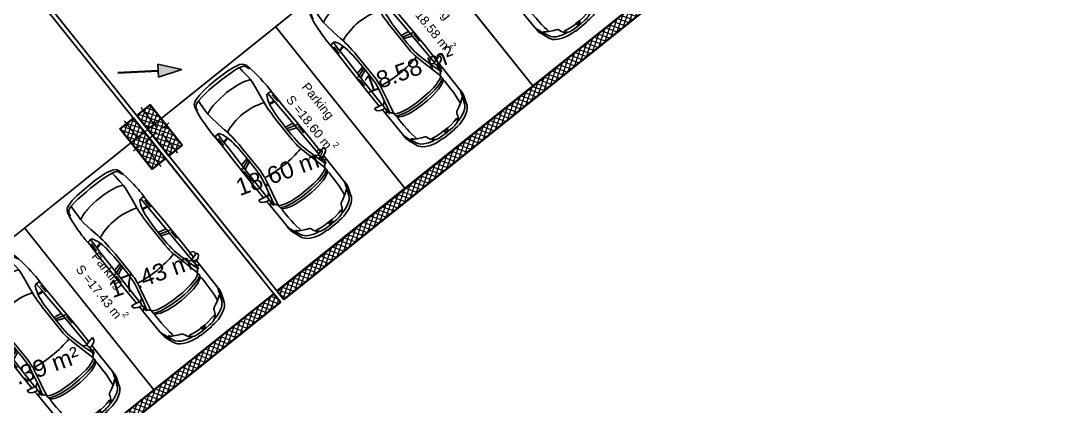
# Model space of a CAD drawing. Header units: metres. Extents: x 7511783 to 7512372, y 4692307 to 4692611.
# Drawn here: x 7511985.97 to 7512010.09, y 4692535.95 to 4692544.97 of the extents above; entities that cross this region are included whole.
import ezdxf

# ---------------------------------------------------------------- set-up
doc = ezdxf.new("R2010")
doc.units = ezdxf.units.M
doc.layers.get('0').update_dxf_attribs({"lineweight": 0})
for name, color, linetype, lineweight in [('A - Fill Zone_Pen_No__1', 7, 'Continuous', 0), ('A - Muret', 7, 'Continuous', 0), ('A - Muret_Pen_No__102', 254, 'Continuous', 0), ('A - Muret_Pen_No__7', 7, 'Continuous', 0), ('A - Shtyllat', 7, 'Continuous', 0), ('A - Shtyllat_Pen_No__1', 7, 'Continuous', 0), ('A - Shtyllat_Pen_No__7', 7, 'Continuous', 0), ('A -Polyline', 7, 'Continuous', 0), ('A -Polyline_Pen_No__1', 7, 'Continuous', 0), ('A -Polyline_Pen_No__48', 14, 'Continuous', 0), ('A -Polyline_Pen_No__8', 14, 'Continuous', 0), ('A1 - Bodrumi -1', 7, 'Continuous', 0), ('A1 - Bodrumi -1_Pen_No__42', 8, 'Continuous', 0), ('garazhat-netw', 1, 'Continuous', 0), ('Interior - Furniture _Pen_No__42', 8, 'Continuous', 0)]:
    doc.layers.add(name, color=color, linetype=linetype, lineweight=lineweight)
doc.styles.add('GENERATED_STYLE_1', font='arial.ttf')
doc.styles.get("Standard").update_dxf_attribs({"font": 'arial.ttf'})
pattern_1 = [(44.99999999999998, (0, 0), (-68.94290863686237, 68.94290863686243), []), (135.0000000000001, (0, 0), (68.94290863686219, 68.94290863686261), [])]

# ---------------------------------------------------------------- blocks, each defined once
blk = doc.blocks.new('Slab_4', base_point=(34583.08885707655, -54096.50522091701))
at = {"layer": 'A1 - Bodrumi -1_Pen_No__42', "color": 8, "linetype": 'Continuous', "lineweight": 25, "flags": 128}
blk.add_lwpolyline([(34583.08885707655, -54096.50522091701), (39036.49390857557, -73826.8491622882), (63168.79784286618, -68414.79881175431), (58723.04809055219, -48603.40321721155)], close=True, dxfattribs=at)
blk = doc.blocks.new('Slab_6', base_point=(63264.51523607764, -68393.3326743771))
at = {"layer": 'A1 - Bodrumi -1_Pen_No__42', "color": 8, "linetype": 'Continuous', "lineweight": 25, "flags": 128}
blk.add_lwpolyline([(63264.51523607764, -68393.3326743771), (83257.00457082294, -63909.70114019907), (75456.13369070938, -29146.91751099753, 0.0021919497620864), (57048.23205081843, -33332.54687322022), (60252.72529317138, -47612.63264707229), (58637.28843211705, -47925.70844958309), (58785.1422201114, -48589.27355840802), (58818.69832244765, -48581.63779186852)], format="xyb", close=True, dxfattribs=at)
blk = doc.blocks.new('Wall_52', base_point=(83257.00457082296, -63909.70114019907))
at = {"layer": 'A - Muret_Pen_No__102', "linetype": 'Continuous', "lineweight": 13}
h = blk.add_hatch(dxfattribs=at)
h.set_pattern_fill('CONCRETE_BLOCK', color=254, style=0, pattern_type=2)
h.set_pattern_definition(pattern_1)
h.paths.add_polyline_path([(82958.32441756949, -63720.47511161403), (63209.80767282041, -68149.39193870047), (63264.51523607764, -68393.3326743771), (83257.00457082296, -63909.70114019907)])
at = {"layer": 'A - Muret_Pen_No__7', "color": 7, "linetype": 'Continuous', "lineweight": 35, "flags": 128}
for points in [[(82958.32441756949, -63720.47511161403), (63209.80767282041, -68149.39193870047)], [(63264.51523607764, -68393.3326743771), (83257.00457082296, -63909.70114019907)], [(63209.80767282041, -68149.39193870047), (63264.51523607764, -68393.3326743771)]]:
    blk.add_lwpolyline(points, dxfattribs=at)
blk = doc.blocks.new('Wall_53', base_point=(63168.79784286618, -68414.79881175431))
at = {"layer": 'A - Muret_Pen_No__102', "linetype": 'Continuous', "lineweight": 13}
h = blk.add_hatch(dxfattribs=at)
h.set_pattern_fill('CONCRETE_BLOCK', color=254, style=0, pattern_type=2)
h.set_pattern_definition(pattern_1)
h.paths.add_polyline_path([(63114.09027960894, -68170.85807607768), (39225.82138494819, -73528.17971420319), (39036.49390857557, -73826.8491622882), (63168.79784286618, -68414.79881175431)])
at = {"layer": 'A - Muret_Pen_No__7', "color": 7, "linetype": 'Continuous', "lineweight": 35, "flags": 128}
for points in [[(63114.09027960894, -68170.85807607768), (39225.82138494819, -73528.17971420319)], [(63168.79784286618, -68414.79881175431), (63114.09027960894, -68170.85807607768)], [(39036.49390857557, -73826.8491622882), (63168.79784286618, -68414.79881175431)]]:
    blk.add_lwpolyline(points, dxfattribs=at)
blk = doc.blocks.new('Column_183', base_point=(62385.23196786706, -63561.83618331442))
at = {"layer": 'A - Shtyllat', "linetype": 'Continuous', "lineweight": 0}
h = blk.add_hatch(dxfattribs=at)
h.set_pattern_fill('CONCRETE_BLOCK', color=18, style=0, pattern_type=2)
h.set_pattern_definition(pattern_1)
h.paths.add_polyline_path([(62711.75380880545, -64103.48504317679), (62449.00381103377, -62932.60399086149), (62058.71012692868, -63020.18732345205), (62321.46012470035, -64191.06837576735)])
at = {"layer": 'A - Shtyllat_Pen_No__1', "color": 7, "linetype": 'Continuous', "lineweight": 13}
for p, q in [((62367.71530134895, -63483.77744649339), (62236.34030246311, -62898.33692033575)), ((62307.17323104604, -63579.35284983253), (62112.02638899349, -63623.14451612781)), ((62402.74863438518, -63639.89492013544), (62534.12363327101, -64225.33544629309)), ((62463.29070468808, -63544.31951679631), (62658.43754674063, -63500.52785050102))]:
    blk.add_line(p, q, dxfattribs=at)
blk.add_point((62385.23196786706, -63561.83618331442), dxfattribs=at)
at = {"layer": 'A - Shtyllat_Pen_No__7', "color": 7, "linetype": 'Continuous', "lineweight": 35, "flags": 128}
blk.add_lwpolyline([(62711.75380880545, -64103.48504317679), (62449.00381103377, -62932.60399086149), (62058.71012692868, -63020.18732345205), (62321.46012470035, -64191.06837576735)], close=True, dxfattribs=at)
blk = doc.blocks.new('Column_184', base_point=(61899.1814463854, -63670.90770102638))
at = {"layer": 'A - Shtyllat', "linetype": 'Continuous', "lineweight": 0}
h = blk.add_hatch(dxfattribs=at)
h.set_pattern_fill('CONCRETE_BLOCK', color=18, style=0, pattern_type=2)
h.set_pattern_definition(pattern_1)
h.paths.add_polyline_path([(62225.70328732379, -64212.55656088876), (61962.95328955212, -63041.67550857346), (61572.65960544702, -63129.25884116402), (61835.40960321869, -64300.13989347931)])
at = {"layer": 'A - Shtyllat_Pen_No__1', "color": 7, "linetype": 'Continuous', "lineweight": 13}
for p, q in [((61881.6647798673, -63592.84896420537), (61750.28978098146, -63007.40843804772)), ((61977.24018320642, -63653.39103450827), (62172.38702525897, -63609.59936821299)), ((61821.12270956438, -63688.4243675445), (61625.97586751183, -63732.21603383977)), ((61916.69811290352, -63748.9664378474), (62048.07311178935, -64334.40696400506))]:
    blk.add_line(p, q, dxfattribs=at)
blk.add_point((61899.1814463854, -63670.90770102638), dxfattribs=at)
at = {"layer": 'A - Shtyllat_Pen_No__7', "color": 7, "linetype": 'Continuous', "lineweight": 35, "flags": 128}
blk.add_lwpolyline([(62225.70328732379, -64212.55656088876), (61962.95328955212, -63041.67550857346), (61572.65960544702, -63129.25884116402), (61835.40960321869, -64300.13989347931)], close=True, dxfattribs=at)
blk = doc.blocks.new('Car 05 22')
at = {"layer": 'Interior - Furniture _Pen_No__42', "color": 8, "linetype": 'Continuous', "lineweight": 25}
for p, q in [((1961.117547741, 983.221158223), (1928.938242309, 983.221158223)), ((1928.938242309, 983.221158223), (1957.843908175, 858.0544967500001)), ((1996.903176747, 974.9060932165999), (1961.117547741, 983.221158223)), ((2026.89661068, 945.007687052), (1996.903176747, 974.9060932165999)), ((-757.6903274910002, 747.022066986), (-784.8200333720001, 721.8124613509999)), ((-706.3378894982, 775.7872218095), (-757.6903274910002, 747.022066986)), ((-701.0941271610001, 743.2591195180001), (-729.425104913, 716.3992494200002)), ((-585.227090103, 801.027979058), (-706.3378894982, 775.7872218095)), ((-664.8727541800001, 760.961322365), (-701.0941271610001, 743.2591195180001)), ((-626.571782751, 772.4860242179999), (-664.8727541800001, 760.961322365)), ((-594.8871138119998, 778.4895580349998), (-626.571782751, 772.4860242179999)), ((-483.1389679684001, 817.2581826864), (-585.227090103, 801.027979058)), ((-372.3345973750002, 830.229933465), (-483.1389679684001, 817.2581826864)), ((-251.752794228, 841.043733947), (-372.3345973750002, 830.229933465)), ((-168.2198443133, 844.6061713611999), (-251.752794228, 841.043733947)), ((-78.35772569479998, 850.6357850930001), (-168.2198443133, 844.6061713611999)), ((-24.036324899, 852.2918850640001), (-78.35772569479998, 850.6357850930001)), ((40.3182760438, 852.3336850629998), (-24.036324899, 852.2918850640001)), ((230.8030912739, 845.5192631063), (40.3182760438, 852.3336850629998)), ((124.560977278, 791.3967861309999), (129.0398444, 820.4687779309999)), ((125.693926866, 743.8968737240001), (124.560977278, 791.3967861309999)), ((327.3887276080001, 761.920895626), (125.394377448, 756.455747737)), ((132.429139117, 722.8048827370001), (125.693926866, 743.8968737240001)), ((129.0398444, 820.4687779309999), (138.886242882, 832.3883788069998)), ((138.886242882, 832.3883788069998), (165.168377873, 840.275885275)), ((165.168377873, 840.275885275), (194.733578306, 844.324685204)), ((194.733578306, 844.324685204), (230.803091274, 845.519263106)), ((210.873013229, 809.2317387879999), (418.0703055720001, 816.1926024380003)), ((400.0158099590001, 847.596806379), (230.8030912739, 845.5192631063)), ((521.9507803269998, 764.6728959719999), (327.3887276080001, 761.920895626)), ((355.2943663540001, 762.315609428), (339.1227247570001, 683.1192857359999)), ((373.4006373970002, 762.5717151969999), (357.2289958010001, 683.375391506)), ((590.7241636140001, 851.6786068920001), (400.0158099590001, 847.596806379)), ((813.627009446, 769.327996556), (521.9507803269998, 764.6728959719999)), ((856.5325990199999, 856.169707455), (590.7241636140001, 851.6786068920001)), ((1108.59023357, 773.98329714), (813.627009446, 769.327996556)), ((1129.8609284, 858.5331077519999), (856.5325990199999, 856.169707455)), ((1036.25651944, 772.8416796290002), (996.5002997029998, 578.7916468290002)), ((1041.96657906, 578.0240872360001), (1107.56627095, 773.967136299)), ((1173.32542975, 774.895061201), (1090.33970038, 577.89253068)), ((1115.14443198, 808.948201529), (1108.59023357, 773.98329714)), ((1108.59023357, 773.98329714), (1537.61805657, 780.025947399)), ((1119.51383092, 833.2672045809999), (1115.14443198, 808.948201529)), ((1120.16623076, 836.3248049650001), (1119.51383092, 833.2672045809999)), ((1120.69723063, 838.160005195), (1120.16623076, 836.3248049650001)), ((1129.8609284, 858.5331077519999), (1120.69723063, 838.160005195)), ((1536.1071561, 860.3802508980001), (1129.8609284, 858.5331077519999)), ((1162.63563846, 830.4777734580001), (1220.13025657, 829.0713745190002)), ((1220.13025657, 829.0713745190002), (1369.65750367, 831.489072695)), ((1957.843908175, 858.0544967500001), (1536.1071561, 860.3802508980001)), ((1537.61805657, 780.025611521), (1974.99295641, 786.0764425990001)), ((1939.15395607, 686.22492547), (1995.917261, 777.427813481)), ((1957.84390817, 858.0544967500001), (1977.22141076, 777.427813481)), ((1977.22141076, 777.427813481), (2019.59119012, 777.427813481)), ((2000.39650233, 701.591770694), (2213.53100788, 762.9814866290001)), ((2019.59119012, 777.427813481), (2044.48611622, 783.069509224)), ((2054.5732194, 897.577022836), (2026.89661068, 945.007687052)), ((2044.48611622, 783.069509224), (2063.35562216, 792.2740022800001)), ((2067.91700908, 857.6794056350001), (2054.5732194, 897.577022836)), ((2063.35562216, 792.2740022800001), (2070.42572439, 799.8521965630001)), ((2068.68333559, 787.696981005), (2065.39356605, 794.4584027669999)), ((2119.91703998, 857.4374531180001), (2067.91700908, 857.6794056350001)), ((2075.28112592, 835.6608695470001), (2067.91700908, 857.6794056350001)), ((2068.68333559, 787.696981005), (2148.02030692, 790.4828861469999)), ((2070.42572439, 799.8521965630001), (2075.2191259, 809.3983893609999)), ((2075.2191259, 809.3983893609999), (2075.28112592, 835.6608695470001)), ((2106.51930118, 732.1586113790001), (2148.02030692, 790.4828861469999)), ((2193.165590015, 856.4504063259001), (2119.91703998, 857.4374531180001)), ((2148.02030692, 790.4828861469999), (2166.81146925, 813.814537484)), ((2148.02030692, 790.4828861469999), (2205.61920777, 792.204186117)), ((2166.81146925, 813.814537484), (2182.27381684, 834.081841238)), ((2182.27381684, 834.081841238), (2193.16559002, 856.4504063260001)), ((2808.01466132, 852.5547640039999), (2193.165590015, 856.4504063259001)), ((2205.61920777, 792.204186117), (2227.21980808, 791.0038861380001)), ((2226.59190807, 769.8777067159999), (2213.53100788, 762.9814866290001)), ((2213.53100788, 762.9814866290001), (2238.34670825, 752.240186817)), ((2234.36910819, 773.9630864369999), (2226.59190807, 769.8828865080001)), ((2227.21980808, 791.0038861380001), (2232.61990816, 790.029986155)), ((2232.61990816, 790.029986155), (2237.93539134, 787.2871225249999)), ((2238.46067648, 776.864360243), (2234.36910819, 773.9630864369999)), ((2240.81890828, 784.03918626), (2237.93539134, 787.2871225249999)), ((2238.34670825, 752.240186817), (2258.53170854, 739.717487037)), ((2238.46067648, 776.864360243), (2240.85090828, 780.5209863219999)), ((2240.85090828, 780.5209863219999), (2240.81890828, 784.03918626)), ((2258.53170854, 739.717487037), (2269.0398087, 731.086787188)), ((2269.0398087, 731.086787188), (2278.83550884, 721.965087348)), ((2855.711363900001, 852.6327640009998), (2808.01466132, 852.5547640039999)), ((2808.01466132, 852.5547640039999), (2876.86636504, 843.317264394)), ((2891.44016583, 852.5287640049999), (2855.711363900001, 852.6327640009998)), ((2876.86636504, 843.317264394), (2954.16376923, 813.731165643)), ((2922.51356751, 852.034364026), (2891.44016583, 852.5287640049999)), ((2904.11849592, 832.8863289209997), (2905.06820589, 832.8379901159999)), ((2945.17226874, 849.4061641369999), (2922.51356751, 852.034364026)), ((2989.61447115, 839.6482645490003), (2945.17226874, 849.4061641369999)), ((2954.16376923, 813.731165643), (3075.78877375, 774.6896785450001)), ((3013.55027244, 833.064864827), (2989.61447115, 839.6482645490003)), ((3154.26138006, 782.5577669589998), (3013.55027244, 833.064864827)), ((3022.47491973, 758.305686711), (3023.66221975, 762.4851866380001)), ((3024.49924208, 753.7186598590001), (3022.47491973, 758.305686711)), ((3023.66221975, 762.4851866380001), (3034.64521991, 765.0503865930001)), ((3037.91041996, 743.452886971), (3024.49924208, 753.7186598590001)), ((3034.64521991, 765.0503865930001), (3046.93432009, 763.817386614)), ((3050.61522015, 730.6688871950001), (3037.91041996, 743.452886971)), ((3046.93432009, 763.817386614), (3060.9451203, 762.9292866300001)), ((3064.50712035, 714.6457874760001), (3050.61522015, 730.6688871950001)), ((3060.9451203, 762.9292866300001), (3089.85712072, 757.3861867269998)), ((3100.48402088, 763.1120866269999), (3075.78877375, 774.6896785450001)), ((3089.85712072, 757.3861867269998), (3108.43932099, 751.4304868319999)), ((3114.13862108, 753.3111867989999), (3100.48402088, 763.1120866269999)), ((3108.43932099, 751.4304868319999), (3122.8656212, 746.4359869189999)), ((3122.8656212, 746.4359869189999), (3114.13862108, 753.3111867989999)), ((3170.0706946, 726.5554905960001), (3122.8656212, 746.4359869189999)), ((3235.883818752, 747.6101556219), (3154.26138006, 782.5577669589998)), ((3211.69204952, 701.0151137130001), (3170.0706946, 726.5554905960001)), ((3269.07948628, 728.3294692490001), (3235.883818752, 747.6101556219)), ((3298.56678787, 705.6390702070001), (3269.07948628, 728.3294692490001)), ((-855.0523550635, 511.0116477078998), (-874.6778528530002, 344.9579771100001)), ((-815.0478655078, 667.7598955197002), (-855.0523550635, 511.0116477078998)), ((-784.8200333720001, 721.8124613509999), (-815.0478655078, 667.7598955197002)), ((-782.7621654889999, 510.027376359), (-794.5333543099999, 390.6265818930001)), ((-768.2719792499998, 602.2788720830002), (-782.764796709, 510.0106247469999)), ((-768.2719792499998, 602.2788720830002), (-750.577082573, 669.7773949330001)), ((-764.3441764490001, 617.261773195), (-665.728145997, 623.9546285630003)), ((-729.425104913, 716.3992494200002), (-750.577082573, 669.7773949330001)), ((-665.728145997, 623.9546285630003), (-500.877431885, 634.180288886)), ((-500.877431885, 634.180288886), (-383.0238853850001, 641.9613403830001)), ((-383.0238853850001, 641.9613403830001), (-274.220886173, 631.318400078)), ((-274.220886173, 631.318400078), (-56.404854203, 600.536895199)), ((-56.404854203, 600.536895199), (145.941775497, 566.5900898169999)), ((146.670770152, 710.6062742990001), (132.429139117, 722.8048827370001)), ((145.941775497, 566.5900898169999), (233.261172115, 552.312592089)), ((171.252864179, 696.6287725440001), (146.670770152, 710.6062742990001)), ((212.566754139, 676.5412700230002), (171.252864179, 696.6287725440001)), ((266.3151410770001, 654.566867265), (212.566754139, 676.5412700230002)), ((233.261172115, 552.312592089), (315.3092800730001, 541.359190513)), ((319.4903281550001, 636.426864989), (266.3151410770001, 654.566867265)), ((315.2936019620001, 541.3606176840001), (384.2945810830001, 535.0794906230001)), ((392.7088835140001, 617.8124267930001), (319.4903281550001, 636.426864989)), ((339.1227247570001, 683.1192857359999), (329.5580559370001, 633.8673348859999)), ((357.2289958010001, 683.375391506), (346.76505809, 629.492778784)), ((384.2815104790001, 535.080362318), (454.174320738, 530.4191213629999)), ((474.8166917820001, 607.1053878569999), (392.7088835140001, 617.8124267930001)), ((454.170282107, 530.4193907049998), (526.242583163, 526.2868907769997)), ((521.3449804749999, 601.6186871690002), (474.8166917820001, 607.1053878569999)), ((569.9935686519999, 596.8381865689998), (521.3449804749999, 601.6186871690002)), ((526.2331313149998, 526.2873073839999), (627.7018846490002, 521.814890855)), ((652.59274858, 590.9845858339997), (569.9935686519999, 596.8381865689998)), ((627.698546207, 521.8149872519999), (756.75876515, 518.0884218199999)), ((772.8388193580001, 584.9903850819998), (652.59274858, 590.9845858339997)), ((756.75876515, 518.0884218199999), (1322.62824821, 518.052230308)), ((907.2666866909999, 580.298084493), (772.8388193580001, 584.9903850819998)), ((1041.96657906, 578.0240872360001), (907.2666866909999, 580.298084493)), ((1227.79815085, 577.5186957939999), (1041.96657906, 578.0240872360001)), ((1316.09897866, 580.475793563), (1227.79815085, 577.5186957939999)), ((1403.02450604, 584.4121905939998), (1316.09897866, 580.475793563)), ((1322.62824821, 518.052230308), (1420.49779626, 521.652890858)), ((1483.8761315, 590.1361862749999), (1403.02450604, 584.4121905939998)), ((1420.49066257, 521.652523245), (1466.64156934, 524.030772681)), ((1466.62639694, 524.0299908169999), (1510.87647584, 527.594696836)), ((1562.00595611, 600.596478384), (1483.8761315, 590.1361862749999)), ((1510.85529759, 527.5929907539999), (1554.25309822, 533.0576906580001)), ((1554.25309822, 533.0576906580001), (1596.82961355, 540.969674969)), ((1730.35620914, 633.8338533080002), (1562.00595611, 600.596478384)), ((1597.28918852, 541.1774857889999), (1596.65116701, 540.8889849259999)), ((1610.72419049, 544.0665862469999), (1779.61280153, 581.7538898049997)), ((2000.39650233, 701.591770694), (1730.35620914, 633.8338533080002)), ((1779.61280153, 581.7538898049997), (1952.84760406, 621.338789111)), ((1952.84760406, 621.338789111), (2122.045506540001, 659.9572884350001)), ((2122.045506540001, 659.9572884350001), (2293.79610906, 697.6509877739999)), ((2278.83550884, 721.965087348), (2293.79610906, 697.6509877739999)), ((2293.79610906, 697.6509877739999), (2317.1870094, 700.7385877199999)), ((2293.79610906, 697.6386630720001), (2293.79610906, 697.6509877739999)), ((2317.1870094, 700.7385877199999), (2345.74280982, 702.7498876850001)), ((2355.134199750001, 639.912801441), (2317.1870094, 700.7385877199999)), ((2345.74280982, 702.7498876850001), (2378.929310310001, 702.0184876970001)), ((2379.77420337, 575.387091212), (2355.13301598, 639.9159014410001)), ((2410.10490185, 649.1086815510001), (2378.929310310001, 702.0184876970001)), ((2378.929310310001, 702.0184876970001), (2410.57231077, 694.2028878339999)), ((2397.334105950001, 514.2584815219999), (2379.77250853, 575.3929912130001)), ((2419.31580918, 395.7362626700001), (2397.33316008, 514.2635815229997)), ((2436.02871163, 583.2244924540001), (2410.10490185, 649.1086815510001)), ((2410.57231077, 694.2028878339999), (2410.58631694, 694.1782473540001)), ((2428.73881104, 681.7061880529999), (2410.57231077, 694.2028878339999)), ((2428.73881104, 681.7061880529999), (2457.25830016, 700.035535323)), ((2428.77597173, 681.700745325), (2428.73881104, 681.7061880529999)), ((2428.77597173, 681.700745325), (2456.66545813, 639.8418234830003)), ((2453.63941421, 521.616582688), (2436.02871163, 583.2244924540001)), ((2477.61661773, 401.0764635800001), (2453.63941421, 521.616582688)), ((2456.66545813, 639.8418234830003), (2487.236391870001, 574.2621729599999)), ((2457.25830016, 700.035535323), (2535.4819126, 697.9905877680001)), ((2487.236391870001, 574.2621729599999), (2491.79934275, 562.0052962960001)), ((2491.79994982, 562.0052962960001), (2517.90263133, 477.034766618)), ((2535.422612600001, 697.9916562040003), (2673.21491462, 695.5089878119999)), ((2535.46586986, 697.9894090810001), (2535.4819126, 697.988971943)), ((2673.21491462, 695.5089878119999), (2787.200816290001, 691.4809878819998)), ((2787.200816290001, 691.4809878819998), (2868.415817480001, 687.223087957)), ((2868.395882330001, 687.22488671), (2959.72331881, 678.984388101)), ((2959.72331881, 678.984388101), (2868.415817480001, 687.1969879569999)), ((2959.72331881, 678.984388101), (3047.2313201, 666.2002883250001)), ((3047.20992906, 666.2041971140001), (3100.00912087, 656.556188494)), ((3076.97452053, 697.807687771), (3064.50712035, 714.6457874760001)), ((3100.00912087, 656.556188494), (3076.97452053, 697.807687771)), ((3152.92075342, 553.873393456), (3100.00912087, 656.556188494)), ((3189.62073735, 475.569766106), (3152.92075342, 553.873393456)), ((3254.25934432, 663.1775183300001), (3211.69204952, 701.0151137130001)), ((3301.867263790001, 602.80900872), (3254.25934432, 663.1775183300001)), ((3337.33388997, 663.3806719909999), (3298.56678787, 705.6390702070001)), ((3301.867263790001, 602.80900872), (3346.015513130001, 501.4217980699999)), ((3374.49419199, 603.583974516), (3337.33388997, 663.3806719909999)), ((3346.015513130001, 501.4217980699999), (3374.297465860001, 419.557472908)), ((3418.40079436, 512.7439783509999), (3374.49419199, 603.583974516)), ((3457.47689648, 393.0984834030001), (3418.40079436, 512.7439783509999)), ((-874.6778528530002, 344.9579771100001), (-882.944054645, 194.680643518)), ((-802.4328468090001, 258.715288008), (-806.8131426489999, 124.936494209)), ((-794.5333543099999, 390.6265818930001), (-802.4328468090001, 258.715288008)), ((2433.73206705, 266.091642182), (2419.31580918, 395.7362626700001)), ((2441.61713002, 131.955220918), (2433.73181129, 266.093942182)), ((2493.88922012, 269.050242651), (2477.61661773, 401.0764635800001)), ((2503.10292147, 133.173421111), (2493.88922012, 269.050242651)), ((2517.90263133, 477.034766618), (2537.54372273, 384.0810341510001)), ((2537.54372273, 384.0810341510001), (2551.45611664, 285.6281997640001)), ((2551.45611664, 285.6281997640001), (2559.71041303, 193.693567653)), ((3199.39883308, 466.7584630290001), (3189.62073735, 475.569766106)), ((3220.69886845, 454.388540188), (3199.39883308, 466.7584630290001)), ((3256.10680826, 439.2417534179999), (3220.67662376, 454.4014587129999)), ((3288.390194130001, 425.101248479), (3256.10680826, 439.2417534179999)), ((3319.36158057, 408.41284265), (3288.390194130001, 425.101248479)), ((3353.46269085, 384.2512837760001), (3319.36158057, 408.41284265)), ((3321.23357975, 370.497229407), (3320.99727986, 362.132926485)), ((3320.99727986, 362.132926485), (3338.31527228, 276.8564967000001)), ((3324.654278260001, 377.297531782), (3321.23357975, 370.497229407)), ((3328.30797666, 379.591332583), (3324.654278260001, 377.297531782)), ((3338.468372210001, 379.4523325350001), (3328.30797666, 379.591332583)), ((3338.31527228, 276.8564967000001), (3351.882966340001, 172.661960307)), ((3363.640761200001, 357.811724976), (3338.468372210001, 379.4523325350001)), ((3377.182392130001, 359.9734848010001), (3353.46269085, 384.2512837760001)), ((3396.66521323, 315.8049103040001), (3363.640761200001, 357.811724976)), ((3391.09039087, 344.247647689), (3374.297465860001, 419.557472908)), ((3391.09039087, 344.247647689), (3377.182392130001, 359.9734848010001)), ((3408.0703938, 289.3779877820001), (3396.66521323, 315.8049103040001)), ((3408.0703938, 289.3779877820001), (3413.77629411, 267.259988716)), ((3413.77548775, 267.2641933500001), (3418.45445829, 242.866384828)), ((3418.452194370001, 242.878189745), (3424.044894670001, 200.723791525)), ((3468.34279707, 330.9338860280001), (3457.47689648, 393.0984834030001)), ((3474.4914974, 263.721088865), (3468.34279707, 330.9338860280001)), ((3478.33319761, 199.917191559), (3474.4914974, 263.721088865)), ((-882.944054645, 194.680643518), (-885.3767076889999, 0)), ((-885.3767076889999, 0), (-882.944054645, -194.680643518)), ((-806.8131426489999, 124.936494209), (-808.0470753050001, 0)), ((-806.8131426489999, -124.936494209), (-808.0470753050001, 1.477e-13)), ((2444.0197128, -0.0273000043277), (2441.61701245, 131.957220918)), ((2444.0197128, 0.0273000043271), (2441.61701245, -131.957220918)), ((2506.01959488, -3.86e-13), (2503.10292147, 133.173421111)), ((2559.71041303, 193.693567653), (2564.38081099, 101.185635342)), ((2564.38081099, 101.185635342), (2566.01761027, -0.00610000213065)), ((2564.38081099, -101.185635342), (2566.01761027, 0.00610000212997)), ((3351.882966340001, 172.661960307), (3358.343763510001, 75.87012649980001)), ((3353.95786543, 27.8932505984), (3358.343763510001, 75.87012649980001)), ((3353.95786543, 27.8932505984), (3353.95786543, -0.7649002671629999)), ((3353.95786543, -27.8932505984), (3353.95786543, 0.7649002671619999)), ((3370.89075802, 11.74110410089999), (3370.32315827, -0.7649002671629999)), ((3370.89075802, -11.74110410089999), (3370.32315827, 0.7649002671619999)), ((3372.49235732, 23.6550082622), (3370.89075802, 11.74110410089999)), ((3376.267285060001, 38.99395092400001), (3372.49235732, 23.6550082622)), ((3381.98685317, 46.5714162664), (3376.267285060001, 38.99395092400001)), ((3386.21005132, 48.3522168884), (3381.98685317, 46.5714162664)), ((3386.21005132, 48.3522168884), (3394.28954778, 48.3522168884)), ((3398.51284593, 46.5714162664), (3394.28954778, 48.3522168884)), ((3404.23226311, 38.99375151340001), (3398.51284593, 46.5714162664)), ((3404.23226311, 38.99375151340001), (3408.00714178, 23.6550082622)), ((3408.00714178, 23.6550082622), (3409.766541010001, 8.055102813469999)), ((3409.766541010001, 8.055102813469999), (3409.766541010001, -4.961e-13)), ((3424.044894670001, 200.723791525), (3427.72848251, 152.023715234)), ((3432.36383112, 39.98011396419999), (3427.72848251, 152.023715234)), ((3431.76949509, 57.3729975776), (3431.76949509, 56.7710829698)), ((3432.04453126, -0.0109000038072), (3432.36383112, 39.98011396419999)), ((3432.04453126, 0.0109000038063), (3432.36383112, -39.98011396419999)), ((3479.35651311, 164.9481933352), (3478.33319761, 199.917191559)), ((3489.519598210001, 164.9481933352), (3479.35651311, 164.9481933352)), ((3489.519598210001, -164.9481933352), (3489.519598210001, 164.9481933352)), ((-882.944054645, -194.680643518), (-874.6778528530002, -344.9579771100001)), ((-802.4328468090001, -258.715288008), (-806.8131426489999, -124.936494209)), ((2441.61713002, -131.955220918), (2433.73181129, -266.093942182)), ((2503.10292147, -133.173421111), (2493.88922012, -269.050242651)), ((2506.01959488, -2.78e-13), (2503.10292147, -133.173421111)), ((2551.45611664, -285.6281997640001), (2559.71041303, -193.693567653)), ((2559.71041303, -193.693567653), (2564.38081099, -101.185635342)), ((3338.31527228, -276.8564967000001), (3351.882966340001, -172.661960307)), ((3351.882966340001, -172.661960307), (3358.343763510001, -75.87012649980001)), ((3353.95786543, -27.8932505984), (3358.343763510001, -75.87012649980001)), ((3372.49235732, -23.6550082622), (3370.89075802, -11.74110410089999)), ((3376.267285060001, -38.99395092400001), (3372.49235732, -23.6550082622)), ((3381.98685317, -46.5714162664), (3376.267285060001, -38.99395092400001)), ((3386.21005132, -48.3522168884), (3381.98685317, -46.5714162664)), ((3386.21005132, -48.3522168884), (3394.28954778, -48.3522168884)), ((3398.51284593, -46.5714162664), (3394.28954778, -48.3522168884)), ((3404.23226311, -38.99375151340001), (3398.51284593, -46.5714162664)), ((3404.23226311, -38.99375151340001), (3408.00714178, -23.6550082622)), ((3408.00714178, -23.6550082622), (3409.766541010001, -8.055102813469999)), ((3409.766541010001, -8.055102813469999), (3409.766541010001, -3.892e-13)), ((3418.452194370001, -242.878189745), (3424.044894670001, -200.723791525)), ((3424.044894670001, -200.723791525), (3427.72848251, -152.023715234)), ((3432.36383112, -39.98011396419999), (3427.72848251, -152.023715234)), ((3431.76949509, -57.3729975776), (3431.76949509, -56.7710829698)), ((3474.4914974, -263.721088865), (3478.33319761, -199.917191559)), ((3478.33319761, -199.917191559), (3479.35651311, -164.9481933352)), ((3479.35651311, -164.9481933352), (3489.519598210001, -164.9481933352)), ((-874.6778528530002, -344.9579771100001), (-855.0523550635, -511.0116477078998)), ((-794.5333543099999, -390.6265818930001), (-802.4328468090001, -258.715288008)), ((-782.7621654889999, -510.027376359), (-794.5333543099999, -390.6265818930001)), ((2419.31580918, -395.7362626700001), (2397.33316008, -514.2635815229997)), ((2433.73206705, -266.091642182), (2419.31580918, -395.7362626700001)), ((2477.61661773, -401.0764635800001), (2453.63941421, -521.616582688)), ((2493.88922012, -269.050242651), (2477.61661773, -401.0764635800001)), ((2491.79994982, -562.0052962960001), (2517.90263133, -477.034766618)), ((2517.90263133, -477.034766618), (2537.54372273, -384.0810341510001)), ((2537.54372273, -384.0810341510001), (2551.45611664, -285.6281997640001)), ((3189.62073735, -475.569766106), (3152.92075342, -553.873393456)), ((3199.39883308, -466.7584630290001), (3189.62073735, -475.569766106)), ((3220.69886845, -454.388540188), (3199.39883308, -466.7584630290001)), ((3256.10680826, -439.2417534179999), (3220.67662376, -454.4014587129999)), ((3288.390194130001, -425.101248479), (3256.10680826, -439.2417534179999)), ((3319.36158057, -408.41284265), (3288.390194130001, -425.101248479)), ((3353.46269085, -384.2512837760001), (3319.36158057, -408.41284265)), ((3320.99727986, -362.132926485), (3338.31527228, -276.8564967000001)), ((3321.23357975, -370.497229407), (3320.99727986, -362.132926485)), ((3324.654278260001, -377.297531782), (3321.23357975, -370.497229407)), ((3328.30797666, -379.591332583), (3324.654278260001, -377.297531782)), ((3338.468372210001, -379.4523325350001), (3328.30797666, -379.591332583)), ((3363.640761200001, -357.811724976), (3338.468372210001, -379.4523325350001)), ((3346.015513130001, -501.4217980699999), (3374.297465860001, -419.557472908)), ((3377.182392130001, -359.9734848010001), (3353.46269085, -384.2512837760001)), ((3396.66521323, -315.8049103040001), (3363.640761200001, -357.811724976)), ((3391.09039087, -344.247647689), (3374.297465860001, -419.557472908)), ((3391.09039087, -344.247647689), (3377.182392130001, -359.9734848010001)), ((3408.0703938, -289.3779877820001), (3396.66521323, -315.8049103040001)), ((3408.0703938, -289.3779877820001), (3413.77629411, -267.259988716)), ((3413.77548775, -267.2641933500001), (3418.45445829, -242.866384828)), ((3418.40079436, -512.7439783509999), (3457.47689648, -393.0984834030001)), ((3457.47689648, -393.0984834030001), (3468.34279707, -330.9338860280001)), ((3468.34279707, -330.9338860280001), (3474.4914974, -263.721088865)), ((-855.0523550635, -511.0116477078998), (-815.0478655078, -667.7598955197002)), ((-815.0478655078, -667.7598955197002), (-784.8200333720001, -721.8124613509999)), ((-784.8200333720001, -721.8124613509999), (-757.6903274910002, -747.022066986)), ((-768.2719792499998, -602.2788720830002), (-782.764796709, -510.0106247469999)), ((-768.2719792499998, -602.2788720830002), (-750.577082573, -669.7773949330001)), ((-764.3441764490001, -617.261773195), (-665.728145997, -623.9546285630003)), ((-729.425104913, -716.3992494200002), (-750.577082573, -669.7773949330001)), ((-701.0941271610001, -743.2591195180001), (-729.425104913, -716.3992494200002)), ((-665.728145997, -623.9546285630003), (-500.877431885, -634.180288886)), ((-500.877431885, -634.180288886), (-383.0238853850001, -641.9613403830001)), ((-383.0238853850001, -641.9613403830001), (-274.220886173, -631.318400078)), ((-274.220886173, -631.318400078), (-56.404854203, -600.536895199)), ((-56.404854203, -600.536895199), (145.941775497, -566.5900898169999)), ((132.429139117, -722.8048827370001), (125.693926866, -743.8968737240001)), ((146.670770152, -710.6062742990001), (132.429139117, -722.8048827370001)), ((145.941775497, -566.5900898169999), (233.261172115, -552.312592089)), ((171.252864179, -696.6287725440001), (146.670770152, -710.6062742990001)), ((212.566754139, -676.5412700230002), (171.252864179, -696.6287725440001)), ((266.3151410770001, -654.566867265), (212.566754139, -676.5412700230002)), ((233.261172115, -552.312592089), (315.3092800730001, -541.359190513)), ((319.4903281550001, -636.426864989), (266.3151410770001, -654.566867265)), ((315.2936019620001, -541.3606176840001), (384.2945810830001, -535.0794906230001)), ((392.7088835140001, -617.8124267930001), (319.4903281550001, -636.426864989)), ((339.1227247570001, -683.1192857359999), (329.5580559370001, -633.8673348859999)), ((355.2943663540001, -762.315609428), (339.1227247570001, -683.1192857359999)), ((357.2289958010001, -683.375391506), (346.76505809, -629.492778784)), ((373.4006373970002, -762.5717151969999), (357.2289958010001, -683.375391506)), ((384.2815104790001, -535.080362318), (454.174320738, -530.4191213629999)), ((474.8166917820001, -607.1053878569999), (392.7088835140001, -617.8124267930001)), ((454.170282107, -530.4193907049998), (526.242583163, -526.2868907769997)), ((521.3449804749999, -601.6186871690002), (474.8166917820001, -607.1053878569999)), ((569.9935686519999, -596.8381865689998), (521.3449804749999, -601.6186871690002)), ((526.2331313149998, -526.2873073839999), (627.7018846490002, -521.814890855)), ((652.59274858, -590.9845858339997), (569.9935686519999, -596.8381865689998)), ((627.698546207, -521.8149872519999), (756.75876515, -518.0884218199999)), ((772.8388193580001, -584.9903850819998), (652.59274858, -590.9845858339997)), ((756.75876515, -518.0884218199999), (1322.62824821, -518.052230308)), ((907.2666866909999, -580.298084493), (772.8388193580001, -584.9903850819998)), ((1041.96657906, -578.0240872360001), (907.2666866909999, -580.298084493)), ((1036.25651944, -772.8416796290002), (996.5002997029998, -578.7916468290002)), ((1227.79815085, -577.5186957939999), (1041.96657906, -578.0240872360001)), ((1041.96657906, -578.0240872360001), (1107.56627095, -773.967136299)), ((1173.32542975, -774.895061201), (1090.33970038, -577.89253068)), ((1316.09897866, -580.475793563), (1227.79815085, -577.5186957939999)), ((1403.02450604, -584.4121905939998), (1316.09897866, -580.475793563)), ((1322.62824821, -518.052230308), (1420.49779626, -521.652890858)), ((1483.8761315, -590.1361862749999), (1403.02450604, -584.4121905939998)), ((1420.49066257, -521.652523245), (1466.64156934, -524.030772681)), ((1466.62639694, -524.0299908169999), (1510.87647584, -527.594696836)), ((1562.00595611, -600.596478384), (1483.8761315, -590.1361862749999)), ((1510.85529759, -527.5929907539999), (1554.25309822, -533.0576906580001)), ((1554.25309822, -533.0576906580001), (1596.82961355, -540.969674969)), ((1730.35620914, -633.8338533080002), (1562.00595611, -600.596478384)), ((1597.28918852, -541.1774857889999), (1596.65116701, -540.8889849259999)), ((1610.72419049, -544.0665862469999), (1779.61280153, -581.7538898049997)), ((2000.39650233, -701.591770694), (1730.35620914, -633.8338533080002)), ((1779.61280153, -581.7538898049997), (1952.84760406, -621.338789111)), ((1939.15395607, -686.22492547), (1995.917261, -777.427813481)), ((1952.84760406, -621.338789111), (2122.045506540001, -659.9572884350001)), ((2000.39650233, -701.591770694), (2213.53100788, -762.9814866290001)), ((2122.045506540001, -659.9572884350001), (2293.79610906, -697.6509877739999)), ((2269.0398087, -731.086787188), (2278.83550884, -721.965087348)), ((2278.83550884, -721.965087348), (2293.79610906, -697.6509877739999)), ((2293.79610906, -697.6386630720001), (2293.79610906, -697.6509877739999)), ((2293.79610906, -697.6509877739999), (2317.1870094, -700.7385877199999)), ((2355.134199750001, -639.912801441), (2317.1870094, -700.7385877199999)), ((2317.1870094, -700.7385877199999), (2345.74280982, -702.7498876850001)), ((2345.74280982, -702.7498876850001), (2378.929310310001, -702.0184876970001)), ((2379.77420337, -575.387091212), (2355.13301598, -639.9159014410001)), ((2410.10490185, -649.1086815510001), (2378.929310310001, -702.0184876970001)), ((2378.929310310001, -702.0184876970001), (2410.57231077, -694.2028878339999)), ((2397.334105950001, -514.2584815219999), (2379.77250853, -575.3929912130001)), ((2436.02871163, -583.2244924540001), (2410.10490185, -649.1086815510001)), ((2428.73881104, -681.7061880529999), (2410.57231077, -694.2028878339999)), ((2410.57231077, -694.2028878339999), (2410.58631694, -694.1782473540001)), ((2428.77597173, -681.700745325), (2428.73881104, -681.7061880529999)), ((2428.73881104, -681.7061880529999), (2457.25830016, -700.035535323)), ((2428.77597173, -681.700745325), (2456.66545813, -639.8418234830003)), ((2453.63941421, -521.616582688), (2436.02871163, -583.2244924540001)), ((2456.66545813, -639.8418234830003), (2487.236391870001, -574.2621729599999)), ((2457.25830016, -700.035535323), (2535.4819126, -697.9905877680001)), ((2487.236391870001, -574.2621729599999), (2491.79934275, -562.0052962960001)), ((2535.422612600001, -697.9916562040003), (2673.21491462, -695.5089878119999)), ((2535.46586986, -697.9894090810001), (2535.4819126, -697.988971943)), ((2673.21491462, -695.5089878119999), (2787.200816290001, -691.4809878819998)), ((2787.200816290001, -691.4809878819998), (2868.415817480001, -687.223087957)), ((2868.395882330001, -687.22488671), (2959.72331881, -678.984388101)), ((2959.72331881, -678.984388101), (2868.415817480001, -687.1969879569999)), ((2959.72331881, -678.984388101), (3047.2313201, -666.2002883250001)), ((3047.20992906, -666.2041971140001), (3100.00912087, -656.556188494)), ((3064.50712035, -714.6457874760001), (3050.61522015, -730.6688871950001)), ((3076.97452053, -697.807687771), (3064.50712035, -714.6457874760001)), ((3100.00912087, -656.556188494), (3076.97452053, -697.807687771)), ((3152.92075342, -553.873393456), (3100.00912087, -656.556188494)), ((3211.69204952, -701.0151137130001), (3170.0706946, -726.5554905960001)), ((3254.25934432, -663.1775183300001), (3211.69204952, -701.0151137130001)), ((3301.867263790001, -602.80900872), (3254.25934432, -663.1775183300001)), ((3269.07948628, -728.3294692490001), (3298.56678787, -705.6390702070001)), ((3298.56678787, -705.6390702070001), (3337.33388997, -663.3806719909999)), ((3301.867263790001, -602.80900872), (3346.015513130001, -501.4217980699999)), ((3337.33388997, -663.3806719909999), (3374.49419199, -603.583974516)), ((3374.49419199, -603.583974516), (3418.40079436, -512.7439783509999)), ((-757.6903274910002, -747.022066986), (-706.3378894982, -775.7872218095)), ((-706.3378894982, -775.7872218095), (-585.227090103, -801.027979058)), ((-664.8727541800001, -760.961322365), (-701.0941271610001, -743.2591195180001)), ((-626.571782751, -772.4860242179999), (-664.8727541800001, -760.961322365)), ((-594.8871138119998, -778.4895580349998), (-626.571782751, -772.4860242179999)), ((-585.227090103, -801.027979058), (-483.149337101, -817.256968783)), ((-483.149337101, -817.256968783), (-372.3345973750002, -830.229933465)), ((-372.3345973750002, -830.229933465), (-251.752794228, -841.043733947)), ((-251.752794228, -841.043733947), (-168.2198443133, -844.6061713611999)), ((-168.2198443133, -844.6061713611999), (-78.35772569479998, -850.6357850930001)), ((-78.35772569479998, -850.6357850930001), (-24.036324899, -852.2918850640001)), ((-24.036324899, -852.2918850640001), (40.3182760438, -852.3336850629998)), ((40.3182760438, -852.3336850629998), (230.8030912739, -845.5192631063)), ((125.693926866, -743.8968737240001), (124.560977278, -791.3967861309999)), ((124.560977278, -791.3967861309999), (129.0398444, -820.4687779309999)), ((327.3887276080001, -761.920895626), (125.394377448, -756.455747737)), ((129.0398444, -820.4687779309999), (138.886242882, -832.3883788069998)), ((138.886242882, -832.3883788069998), (165.168377873, -840.275885275)), ((165.168377873, -840.275885275), (194.733578306, -844.324685204)), ((194.733578306, -844.324685204), (230.803091274, -845.519263106)), ((210.873013229, -809.2317387879999), (418.0703055720001, -816.1926024380003)), ((230.8030912739, -845.5192631063), (400.0158099590001, -847.596806379)), ((521.9507803269998, -764.6728959719999), (327.3887276080001, -761.920895626)), ((400.0158099590001, -847.596806379), (590.7241636140001, -851.6786068920001)), ((813.627009446, -769.327996556), (521.9507803269998, -764.6728959719999)), ((590.7241636140001, -851.6786068920001), (856.5325990199999, -856.169707455)), ((1108.59023357, -773.98329714), (813.627009446, -769.327996556)), ((856.5325990199999, -856.169707455), (1129.8609284, -858.5331077519999)), ((1108.59023357, -773.98329714), (1537.61805657, -780.025947399)), ((1115.14443198, -808.948201529), (1108.59023357, -773.98329714)), ((1119.51383092, -833.2672045809999), (1115.14443198, -808.948201529)), ((1120.16623076, -836.3248049650001), (1119.51383092, -833.2672045809999)), ((1120.69723063, -838.160005195), (1120.16623076, -836.3248049650001)), ((1129.8609284, -858.5331077519999), (1120.69723063, -838.160005195)), ((1129.8609284, -858.5331077519999), (1536.1071561, -860.3802508980001)), ((1162.63563846, -830.4777734580001), (1220.13025657, -829.0713745190002)), ((1220.13025657, -829.0713745190002), (1369.65750367, -831.489072695)), ((1536.1071561, -860.3802508980001), (1957.84390817, -858.0544967500001)), ((1537.61805657, -780.025611521), (1974.99295641, -786.0764425990001)), ((1957.84390817, -858.0544967500001), (1928.938242309, -983.221158223)), ((1957.84390817, -858.0544967500001), (1977.22141076, -777.427813481)), ((1977.22141076, -777.427813481), (2019.59119012, -777.427813481)), ((1996.903176747, -974.9060932165999), (2026.89661068, -945.007687052)), ((2019.59119012, -777.427813481), (2044.48611622, -783.069509224)), ((2026.89661068, -945.007687052), (2054.5732194, -897.577022836)), ((2044.48611622, -783.069509224), (2063.35562216, -792.2740022800001)), ((2054.5732194, -897.577022836), (2067.917009081, -857.6794056350001)), ((2063.35562216, -792.2740022800001), (2070.42572439, -799.8521965630001)), ((2068.68333559, -787.696981005), (2065.39356605, -794.4584027669999)), ((2075.28112592, -835.6608695470001), (2067.91700908, -857.6794056350001)), ((2067.917009081, -857.6794056350001), (2119.91703998, -857.4374531180001)), ((2068.68333559, -787.696981005), (2148.02030692, -790.4828861469999)), ((2070.42572439, -799.8521965630001), (2075.2191259, -809.3983893609999)), ((2075.2191259, -809.3983893609999), (2075.28112592, -835.6608695470001)), ((2106.51930118, -732.1586113790001), (2148.02030692, -790.4828861469999)), ((2119.91703998, -857.4374531180001), (2193.165590015, -856.4504063259001)), ((2148.02030692, -790.4828861469999), (2166.81146925, -813.814537484)), ((2148.02030692, -790.4828861469999), (2205.61920777, -792.204186117)), ((2166.81146925, -813.814537484), (2182.27381684, -834.081841238)), ((2182.27381684, -834.081841238), (2193.16559002, -856.4504063260001)), ((2193.165590015, -856.4504063259001), (2808.01466132, -852.5547640039999)), ((2205.61920777, -792.204186117), (2227.21980808, -791.0038861380001)), ((2213.53100788, -762.9814866290001), (2238.34670825, -752.240186817)), ((2226.59190807, -769.8777067159999), (2213.53100788, -762.9814866290001)), ((2234.36910819, -773.9630864369999), (2226.59190807, -769.8828865080001)), ((2227.21980808, -791.0038861380001), (2232.61990816, -790.029986155)), ((2232.61990816, -790.029986155), (2237.93539134, -787.2871225249999)), ((2238.46067648, -776.864360243), (2234.36910819, -773.9630864369999)), ((2240.81890828, -784.03918626), (2237.93539134, -787.2871225249999)), ((2238.34670825, -752.240186817), (2258.53170854, -739.717487037)), ((2238.46067648, -776.864360243), (2240.85090828, -780.5209863219999)), ((2240.85090828, -780.5209863219999), (2240.81890828, -784.03918626)), ((2258.53170854, -739.717487037), (2269.0398087, -731.086787188)), ((2808.01466132, -852.5547640039999), (2876.86636504, -843.317264394)), ((2808.01466132, -852.5547640039999), (2855.711363900001, -852.6327640009998)), ((2855.711363900001, -852.6327640009998), (2891.44016583, -852.5287640049999)), ((2876.86636504, -843.317264394), (2954.16376923, -813.731165643)), ((2891.44016583, -852.5287640049999), (2922.51356751, -852.034364026)), ((2922.51356751, -852.034364026), (2945.17226874, -849.4061641369999)), ((2945.17226874, -849.4061641369999), (2989.61447115, -839.6482645490003)), ((2954.16376923, -813.731165643), (3075.78877375, -774.6896785450001)), ((2989.61447115, -839.6482645490003), (3013.55027244, -833.064864827)), ((3013.55027244, -833.064864827), (3154.26138006, -782.5577669589998)), ((3024.49924208, -753.7186598590001), (3022.47491973, -758.305686711)), ((3022.47491973, -758.305686711), (3023.66221975, -762.4851866380001)), ((3023.66221975, -762.4851866380001), (3034.64521991, -765.0503865930001)), ((3037.91041996, -743.452886971), (3024.49924208, -753.7186598590001)), ((3034.64521991, -765.0503865930001), (3046.93432009, -763.817386614)), ((3050.61522015, -730.6688871950001), (3037.91041996, -743.452886971)), ((3046.93432009, -763.817386614), (3060.9451203, -762.9292866300001)), ((3060.9451203, -762.9292866300001), (3089.85712072, -757.3861867269998)), ((3100.48402088, -763.1120866269999), (3075.78877375, -774.6896785450001)), ((3089.85712072, -757.3861867269998), (3108.43932099, -751.4304868319999)), ((3114.13862108, -753.3111867989999), (3100.48402088, -763.1120866269999)), ((3108.43932099, -751.4304868319999), (3122.8656212, -746.4359869189999)), ((3122.8656212, -746.4359869189999), (3114.13862108, -753.3111867989999)), ((3170.0706946, -726.5554905960001), (3122.8656212, -746.4359869189999)), ((3154.26138006, -782.5577669589998), (3235.883818752, -747.6101556219)), ((3235.883818752, -747.6101556219), (3269.07948628, -728.3294692490001)), ((1928.938242309, -983.221158223), (1961.117547741, -983.221158223)), ((1961.117547741, -983.221158223), (1996.903176747, -974.9060932165999))]:
    blk.add_line(p, q, dxfattribs=at)
for centre, radius, start, end in [((492.8743121958, 217.6762888661), 973.2499460395999, 154.1544541405, 170.9117329646), ((1649.811844864, 0), 1520.416064058, 158.6992078, 201.3007921999999), ((-1245.217819199, 0), 2907.303426369, 349.2141992177, 10.78580078235), ((1856.361619248, -1.736472437241999), 2353.963924674, 170.8803955853, 189.9222862500999), ((492.8743121958, -217.6762888661), 973.2499460395999, 191.230533967, 205.8455458595)]:
    blk.add_arc(centre, radius, start, end, dxfattribs=at)
blk = doc.blocks.new('Polyline_9', base_point=(7823.684973554394, -22321.62096852236))
at = {"layer": 'A -Polyline_Pen_No__48', "linetype": 'Continuous', "lineweight": 25}
blk.add_hatch(color=14, dxfattribs=at).paths.add_polyline_path([(9201.695185908922, -22914.14763850998), (8746.667551605913, -22555.2127014018), (8628.162217608387, -22830.8147438727)])
at = {"layer": 'A -Polyline_Pen_No__48', "color": 14, "linetype": 'Continuous', "lineweight": 25}
for p, q in [((8628.162217608387, -22830.8147438727), (8746.667551605913, -22555.2127014018)), ((9201.695185908922, -22914.14763850998), (8746.667551605913, -22555.2127014018)), ((9201.695185908922, -22914.14763850998), (8628.162217608387, -22830.8147438727))]:
    blk.add_line(p, q, dxfattribs=at)
at = {"layer": 'A -Polyline_Pen_No__8', "color": 14, "linetype": 'Continuous', "lineweight": 35, "flags": 128}
blk.add_lwpolyline([(7823.684973554394, -22321.62096852236), (8687.414884607151, -22693.01372263725)], dxfattribs=at)

msp = doc.modelspace()

# ---------------------------------------------------------------- linework, layer by layer
for points in [[(7511994.921692875, 4692547.233300097), (7511997.42231161, 4692549.230024319), (7512000.453455877, 4692545.444769094), (7511997.952948424, 4692543.447905936), (7511994.921692875, 4692547.233300097)], [(7511991.93263616, 4692544.833032332), (7511994.921692875, 4692547.233300097), (7511997.952948424, 4692543.447905936), (7511994.96092502, 4692541.051342103), (7511991.93263616, 4692544.833032332)], [(7511988.935619072, 4692542.432551603), (7511991.93263616, 4692544.833032332), (7511994.96092502, 4692541.051342103), (7511991.963909113, 4692538.650779351), (7511988.935619072, 4692542.432551603)], [(7511986.05455518, 4692540.124944357), (7511988.859055547, 4692542.371227538), (7511991.89185136, 4692538.583758985), (7511989.087130005, 4692536.33790307), (7511986.05455518, 4692540.124944357)], [(7511983.256446909, 4692537.883780966), (7511986.05455518, 4692540.124944357), (7511989.087130005, 4692536.33790307), (7511986.288727387, 4692534.09710683), (7511983.256446909, 4692537.883780966)]]:
    msp.add_lwpolyline(points, close=True)
at = {"layer": 'A -Polyline_Pen_No__1', "color": 7, "linetype": 'Continuous', "lineweight": 13}
msp.add_lwpolyline([(7511969.876201952, 4692527.166784963), (7511999.678525314, 4692551.03715366, 0.4142135623730928), (7511999.709596161, 4692551.318284595), (7511980.077756172, 4692575.828775027)], format="xyb", dxfattribs=at)
for points in [[(7511995.42181305, 4692546.608896535), (7511997.952948424, 4692543.447905936)], [(7511991.93263616, 4692544.833032332), (7511994.96092502, 4692541.051342103)], [(7511989.360715989, 4692541.744749584), (7511991.89185136, 4692538.583758985)], [(7511989.432773741, 4692541.81176995), (7511991.963909113, 4692538.650779351)], [(7511986.05455518, 4692540.124944357), (7511989.087130005, 4692536.33790307)]]:
    msp.add_lwpolyline(points, dxfattribs=at)
at = {"layer": 'garazhat-netw', "color": 1, "linetype": 'Continuous', "lineweight": 0}
for p, q in [((7511991.93263616, 4692544.833032332), (7511994.921692875, 4692547.233300097)), ((7511994.921692875, 4692547.233300097), (7511997.952948424, 4692543.447905936)), ((7511997.952948424, 4692543.447905936), (7511994.921692875, 4692547.233300097)), ((7512000.453455876, 4692545.444769094), (7511997.952948424, 4692543.447905936)), ((7511988.935619072, 4692542.432551603), (7511991.93263616, 4692544.833032332)), ((7511991.93263616, 4692544.833032332), (7511994.96092502, 4692541.051342103)), ((7511994.96092502, 4692541.051342103), (7511991.93263616, 4692544.833032332)), ((7511997.952948424, 4692543.447905936), (7511994.96092502, 4692541.051342103)), ((7511986.05455518, 4692540.124944357), (7511988.859055545, 4692542.371227538)), ((7511988.859055545, 4692542.371227538), (7511991.891851362, 4692538.583758985)), ((7511991.963909111, 4692538.650779351), (7511988.935619072, 4692542.432551603)), ((7511994.96092502, 4692541.051342103), (7511991.963909111, 4692538.650779351)), ((7511983.256446909, 4692537.883780966), (7511986.05455518, 4692540.124944357)), ((7511986.05455518, 4692540.124944357), (7511989.087130005, 4692536.33790307)), ((7511989.087130005, 4692536.33790307), (7511986.05455518, 4692540.124944357)), ((7511991.891851362, 4692538.583758985), (7511989.087130005, 4692536.33790307)), ((7511989.087130005, 4692536.33790307), (7511986.288727388, 4692534.09710683))]:
    msp.add_line(p, q, dxfattribs=at)

# ---------------------------------------------------------------- block references
at = {"layer": 'A - Muret', "color": 7, "lineweight": 35, "xscale": 0.001, "yscale": 0.001, "zscale": 0.001, "rotation": 26.04535599708318}
for name, p in [('Wall_52', (7512008.118702075, 4692551.256994727)), ('Wall_53', (7511992.048627696, 4692538.389024256))]:
    msp.add_blockref(name, p, dxfattribs=at)
at = {"layer": 'A - Shtyllat', "color": 7, "lineweight": 35, "xscale": 0.001, "yscale": 0.001, "zscale": 0.001, "rotation": 26.04535599708318}
for name, p in [('Column_183', (7511989.213784499, 4692542.405102667)), ('Column_184', (7511988.824985385, 4692542.093691436))]:
    msp.add_blockref(name, p, dxfattribs=at)
at = {"layer": 'A -Polyline', "color": 14, "linetype": 'Continuous', "lineweight": 35, "xscale": 0.001, "yscale": 0.001, "zscale": 0.001, "rotation": 26.04535599708318}
msp.add_blockref('Polyline_9', (7511988.242619098, 4692543.753314428), dxfattribs=at)
at = {"layer": 'A1 - Bodrumi -1', "color": 8, "linetype": 'Continuous', "lineweight": 25, "xscale": 0.001, "yscale": 0.001, "zscale": 0.001, "rotation": 26.04535599708318}
for name, p in [('Slab_6', (7511992.125199271, 4692538.450338269)), ('Slab_4', (7511960.078978285, 4692538.701763817))]:
    msp.add_blockref(name, p, dxfattribs=at)
at = {"layer": 'Interior - Furniture _Pen_No__42', "color": 8, "linetype": 'Continuous', "lineweight": 25, "xscale": -0.001, "yscale": 0.001, "rotation": 129.0374444297989}
for p in [(7511996.88606253, 4692547.538826523), (7511993.7936214, 4692545.031269031), (7511991.08668108, 4692542.888208712), (7511988.11134294, 4692540.423698725), (7511985.665781707, 4692538.44067459)]:
    msp.add_blockref('Car 05 22', p, dxfattribs=at)

# ---------------------------------------------------------------- texts
at = {"layer": 'A - Fill Zone_Pen_No__1', "color": 7, "lineweight": 13, "char_height": 0.2099999964237213, "attachment_point": 7, "style": 'GENERATED_STYLE_1'}
for s, insert, rotation in [('{\\fArial|b0|i0|c0|p34;Parking ^MS =18.58 m{\\H0.66x;\\S2^  ;}}', (7511994.905555996, 4692545.445928931), 308.6869279301306), ('{\\fArial|b0|i0|c0|p34;Parking ^MS =18.60 m{\\H0.66x;\\S2^  ;}}', (7511992.162795933, 4692543.117816582), 308.68569342058026), ('{\\fArial|b0|i0|c0|p34;Parking ^MS =17.43 m{\\H0.66x;\\S2^  ;}}', (7511987.241554514, 4692539.154056588), 308.6856934205801)]:
    msp.add_mtext(s, dxfattribs=dict(at, insert=insert, rotation=rotation))
at = {"layer": 'garazhat-netw', "color": 1, "linetype": 'Continuous', "lineweight": 0, "char_height": 0.4, "attachment_point": 5, "rotation": 19.999999999999996}
for s, insert in [('\\P18.58 m²', (7511994.942050685, 4692544.141395037)), ('\\P18.60 m²', (7511991.948278578, 4692541.741918561)), ('\\P17.43 m²', (7511988.973076803, 4692539.354547426)), ('\\P17.39 m²', (7511986.171665649, 4692537.110995271))]:
    msp.add_mtext(s, dxfattribs=dict(at, insert=insert))

doc.saveas('drawing.dxf')
